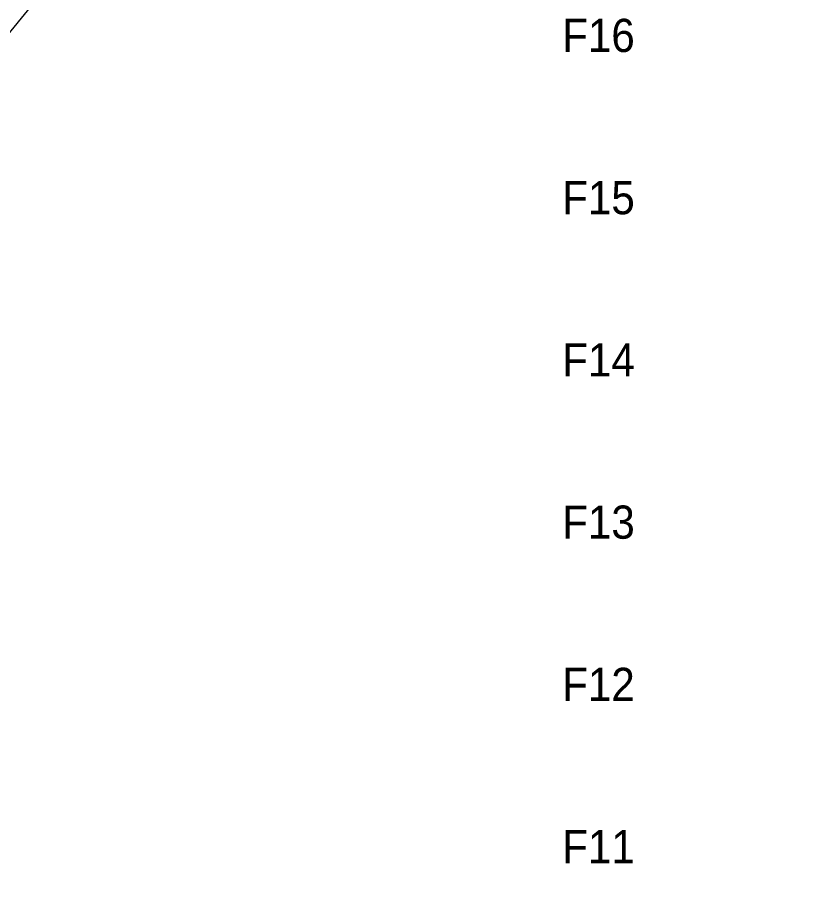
# Model space of a CAD drawing. Header units: millimetres. Extents: x 61878 to 380960, y -19809 to 191918.
# Drawn here: x 148272 to 169779, y 62621 to 86195 of the extents above; entities that cross this region are included whole.
import ezdxf

# ---------------------------------------------------------------- set-up
doc = ezdxf.new("R2010")
doc.units = ezdxf.units.MM
doc.layers.get('0').update_dxf_attribs({"lineweight": 20})
doc.layers.add('NDC_S_LEADER', color=1, linetype='Continuous', lineweight=15)
doc.styles.add('DrawingTitle', font='FRADM.TTF', dxfattribs={"width": 0.95})

msp = doc.modelspace()

# ---------------------------------------------------------------- linework, layer by layer
at = {"layer": 'NDC_S_LEADER', "ltscale": 40}
msp.add_lwpolyline([(234666.6, 191917.6), (61877.7, -19809)], dxfattribs=at)

# ---------------------------------------------------------------- texts
at = {"color": 6, "char_height": 900, "width": 4481.166, "attachment_point": 1, "style": 'DrawingTitle'}
for s, insert in [('F16', (163041.4, 86155.9)), ('F15', (163041.4, 81755.9)), ('F14', (163041.4, 77355.9)), ('F13', (163041.4, 72955.9)), ('F12', (163041.4, 68555.9)), ('F11', (163041.4, 64155.9))]:
    msp.add_mtext(s, dxfattribs=dict(at, insert=insert))

doc.saveas('drawing.dxf')
